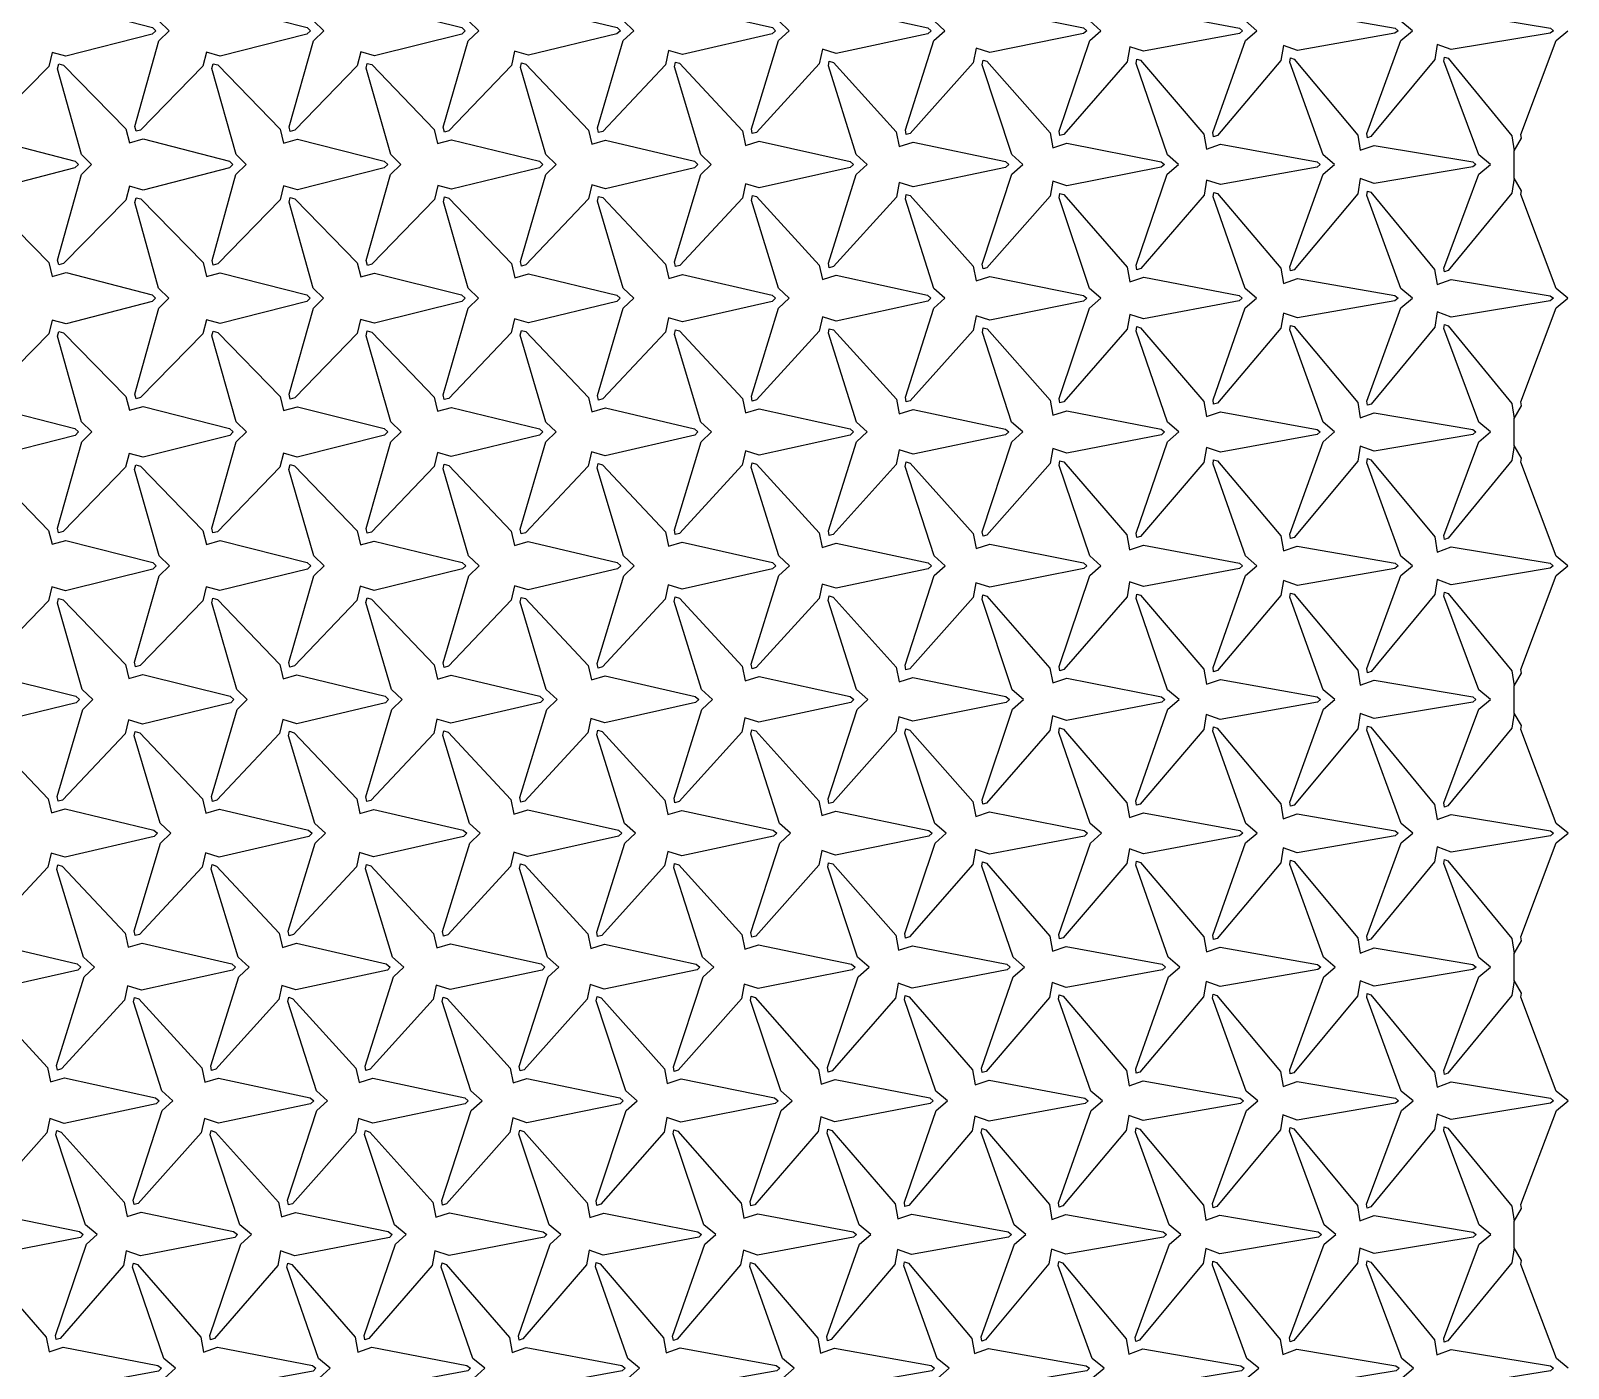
# Model space of a CAD drawing. Extents: x 41 to 151, y 0 to 191.
# Drawn here: x 95.78 to 145.57, y 103.93 to 147.22 of the extents above; entities that cross this region are included whole.
import ezdxf

# ---------------------------------------------------------------- set-up
doc = ezdxf.new("R2010")
doc.units = 0
doc.layers.add('DEFAULT', color=18, linetype='CONTINUOUS')

msp = doc.modelspace()

# ---------------------------------------------------------------- linework, layer by layer
at = {"layer": 'DEFAULT'}
for points in [[(96.47, 147.925), (96.917, 148.051), (99.715, 147.334), (99.826, 147.225), (99.713, 147.115), (96.918, 146.397), (96.472, 146.52), (96.358, 146.071), (94.338, 144.013), (94.187, 143.971), (94.148, 144.122), (94.921, 146.901), (95.255, 147.225), (94.926, 147.548), (94.146, 150.331), (94.184, 150.483), (94.334, 150.442), (96.355, 148.372)], [(101.464, 147.915), (101.911, 148.042), (104.727, 147.333), (104.836, 147.225), (104.722, 147.116), (101.913, 146.404), (101.469, 146.527), (101.355, 146.075), (99.335, 144.009), (99.186, 143.968), (99.147, 144.121), (99.923, 146.901), (100.255, 147.225), (99.925, 147.548), (99.146, 150.33), (99.183, 150.486), (99.329, 150.448), (101.351, 148.366)], [(106.457, 147.901), (106.903, 148.029), (109.743, 147.331), (109.851, 147.225), (109.737, 147.118), (106.906, 146.415), (106.462, 146.539), (106.351, 146.083), (104.33, 144.001), (104.181, 143.96), (104.144, 144.113), (104.931, 146.901), (105.266, 147.225), (104.935, 147.548), (104.142, 150.341), (104.177, 150.496), (104.322, 150.458), (106.346, 148.356)], [(111.445, 147.882), (111.892, 148.012), (114.764, 147.328), (114.872, 147.225), (114.761, 147.12), (111.894, 146.434), (111.448, 146.562), (111.341, 146.103), (109.316, 143.982), (109.172, 143.944), (109.138, 144.099), (109.945, 146.902), (110.283, 147.225), (109.95, 147.547), (109.135, 150.356), (109.168, 150.511), (109.31, 150.474), (111.338, 148.34)], [(116.429, 147.855), (116.877, 147.988), (119.795, 147.325), (119.901, 147.225), (119.79, 147.124), (116.88, 146.457), (116.435, 146.586), (116.332, 146.12), (114.303, 143.965), (114.161, 143.925), (114.128, 144.077), (114.967, 146.903), (115.309, 147.225), (114.97, 147.546), (114.127, 150.376), (114.157, 150.53), (114.296, 150.494), (116.327, 148.319)], [(121.411, 147.823), (121.86, 147.963), (124.828, 147.322), (124.934, 147.225), (124.826, 147.127), (121.862, 146.485), (121.414, 146.622), (121.315, 146.152), (119.279, 143.933), (119.145, 143.897), (119.116, 144.05), (119.994, 146.904), (120.342, 147.225), (119.999, 147.545), (119.114, 150.404), (119.142, 150.557), (119.276, 150.521), (121.313, 148.292)], [(126.386, 147.78), (126.837, 147.926), (129.874, 147.317), (129.978, 147.225), (129.873, 147.132), (126.838, 146.522), (126.39, 146.663), (126.299, 146.184), (124.257, 143.901), (124.127, 143.866), (124.102, 144.017), (125.027, 146.905), (125.38, 147.225), (125.029, 147.544), (124.101, 150.434), (124.124, 150.588), (124.25, 150.556), (126.294, 148.256)], [(131.363, 147.739), (131.813, 147.889), (134.922, 147.312), (135.023, 147.225), (134.92, 147.137), (131.814, 146.559), (131.366, 146.705), (131.282, 146.217), (129.233, 143.869), (129.106, 143.831), (129.082, 143.974), (130.071, 146.907), (130.432, 147.225), (130.073, 147.542), (129.082, 150.477), (129.104, 150.623), (129.228, 150.588), (131.278, 148.225)], [(136.341, 147.702), (136.795, 147.86), (139.958, 147.308), (140.058, 147.225), (139.957, 147.141), (136.796, 146.588), (136.342, 146.746), (136.261, 146.256), (134.205, 143.83), (134.084, 143.792), (134.063, 143.931), (135.115, 146.909), (135.485, 147.225), (135.117, 147.54), (134.062, 150.521), (134.083, 150.659), (134.204, 150.621), (136.26, 148.191)], [(141.32, 147.665), (141.779, 147.835), (144.99, 147.305), (145.087, 147.225), (144.987, 147.144), (141.781, 146.612), (141.322, 146.781), (141.243, 146.292), (139.18, 143.795), (139.065, 143.759), (139.047, 143.896), (140.15, 146.911), (140.525, 147.225), (140.15, 147.538), (139.047, 150.553), (139.064, 150.692), (139.178, 150.657), (141.241, 148.154)], [(93.973, 143.6), (94.419, 143.724), (97.211, 143.004), (97.321, 142.894), (97.208, 142.784), (94.42, 142.063), (93.975, 142.186), (93.859, 141.739), (91.84, 139.685), (91.688, 139.642), (91.648, 139.793), (92.42, 142.57), (92.751, 142.894), (92.421, 143.218), (91.648, 145.996), (91.687, 146.148), (91.838, 146.106), (93.857, 144.048)], [(98.971, 143.596), (99.416, 143.72), (102.216, 143.004), (102.326, 142.894), (102.212, 142.785), (99.418, 142.066), (98.973, 142.189), (98.858, 141.74), (96.839, 139.684), (96.688, 139.643), (96.649, 139.796), (97.418, 142.57), (97.749, 142.894), (97.421, 143.218), (96.648, 145.996), (96.687, 146.149), (96.837, 146.108), (98.857, 144.046)], [(103.966, 143.587), (104.411, 143.712), (107.226, 143.003), (107.336, 142.894), (107.224, 142.786), (104.412, 142.075), (103.967, 142.199), (103.854, 141.747), (101.834, 139.677), (101.685, 139.637), (101.648, 139.791), (102.422, 142.57), (102.755, 142.894), (102.425, 143.218), (101.646, 146.001), (101.683, 146.155), (101.832, 146.115), (103.853, 144.039)], [(108.955, 143.569), (109.4, 143.694), (112.249, 143), (112.359, 142.894), (112.248, 142.789), (109.4, 142.094), (108.957, 142.217), (108.848, 141.758), (106.826, 139.666), (106.679, 139.626), (106.643, 139.781), (107.433, 142.571), (107.767, 142.894), (107.434, 143.218), (106.642, 146.01), (106.677, 146.165), (106.823, 146.127), (108.847, 144.027)], [(113.943, 143.547), (114.389, 143.677), (117.27, 142.998), (117.379, 142.894), (117.269, 142.791), (114.39, 142.11), (113.944, 142.239), (113.838, 141.779), (111.81, 139.645), (111.667, 139.606), (111.633, 139.758), (112.455, 142.572), (112.793, 142.894), (112.456, 143.217), (111.633, 146.032), (111.666, 146.185), (111.809, 146.146), (113.836, 144.007)], [(118.924, 143.514), (119.369, 143.647), (122.31, 142.993), (122.417, 142.894), (122.309, 142.796), (119.37, 142.142), (118.925, 142.272), (118.826, 141.801), (116.795, 139.624), (116.656, 139.587), (116.625, 139.739), (117.474, 142.573), (117.817, 142.894), (117.476, 143.216), (116.624, 146.051), (116.654, 146.206), (116.791, 146.17), (118.824, 143.983)], [(123.903, 143.478), (124.35, 143.616), (127.348, 142.989), (127.454, 142.894), (127.347, 142.8), (124.351, 142.172), (123.904, 142.309), (123.81, 141.833), (121.771, 139.592), (121.637, 139.553), (121.608, 139.702), (122.512, 142.574), (122.861, 142.894), (122.512, 143.214), (121.608, 146.087), (121.636, 146.237), (121.77, 146.199), (123.808, 143.953)], [(128.879, 143.437), (129.33, 143.585), (132.388, 142.985), (132.491, 142.894), (132.387, 142.804), (129.331, 142.203), (128.879, 142.351), (128.789, 141.873), (126.743, 139.553), (126.616, 139.518), (126.593, 139.667), (127.547, 142.576), (127.903, 142.894), (127.548, 143.213), (126.592, 146.123), (126.616, 146.272), (126.742, 146.237), (128.788, 143.915)], [(133.853, 143.391), (134.306, 143.548), (137.436, 142.98), (137.537, 142.894), (137.435, 142.809), (134.307, 142.241), (133.856, 142.391), (133.774, 141.902), (131.722, 139.524), (131.599, 139.487), (131.576, 139.63), (132.584, 142.578), (132.948, 142.894), (132.585, 143.211), (131.576, 146.159), (131.595, 146.308), (131.715, 146.276), (133.768, 143.876)], [(138.83, 143.353), (139.285, 143.514), (142.478, 142.976), (142.579, 142.894), (142.483, 142.813), (139.283, 142.278), (138.83, 142.436), (138.754, 141.94), (136.695, 139.486), (136.576, 139.449), (136.557, 139.586), (137.629, 142.58), (138.001, 142.894), (137.63, 143.209), (136.556, 146.203), (136.575, 146.342), (136.693, 146.306), (138.752, 143.845)], [(126.391, 139.127), (126.839, 139.269), (129.871, 138.657), (129.973, 138.564), (129.865, 138.471), (126.842, 137.855), (126.394, 137.996), (126.302, 137.519), (124.26, 135.246), (124.129, 135.209), (124.102, 135.357), (125.027, 138.245), (125.377, 138.564), (125.025, 138.884), (124.103, 141.77), (124.128, 141.921), (124.257, 141.886), (126.299, 139.606)], [(131.37, 139.091), (131.821, 139.241), (134.906, 138.653), (135.012, 138.564), (134.913, 138.476), (131.818, 137.893), (131.367, 138.042), (131.281, 137.558), (129.233, 135.208), (129.108, 135.173), (129.086, 135.321), (130.064, 138.247), (130.426, 138.564), (130.069, 138.882), (129.083, 141.813), (129.107, 141.957), (129.234, 141.919), (131.282, 139.573)], [(136.344, 139.046), (136.798, 139.205), (139.952, 138.649), (140.055, 138.564), (139.957, 138.481), (136.796, 137.928), (136.342, 138.086), (136.261, 137.597), (134.205, 135.169), (134.085, 135.134), (134.066, 135.277), (135.108, 138.249), (135.472, 138.564), (135.102, 138.88), (134.069, 141.846), (134.087, 141.991), (134.205, 141.958), (136.261, 139.533)], [(141.32, 139.006), (141.78, 139.176), (144.988, 138.645), (145.086, 138.564), (144.987, 138.483), (141.781, 137.951), (141.322, 138.12), (141.243, 137.631), (139.181, 135.136), (139.065, 135.099), (139.047, 135.236), (140.15, 138.25), (140.522, 138.564), (140.145, 138.878), (139.05, 141.888), (139.065, 142.03), (139.177, 141.998), (141.241, 139.493)], [(96.474, 139.272), (96.92, 139.395), (99.709, 138.674), (99.822, 138.564), (99.711, 138.454), (96.919, 137.735), (96.473, 137.859), (96.358, 137.41), (94.339, 135.353), (94.188, 135.312), (94.149, 135.464), (94.92, 138.24), (95.249, 138.564), (94.918, 138.888), (94.149, 141.663), (94.189, 141.815), (94.34, 141.773), (96.359, 139.72)], [(101.471, 139.265), (101.915, 139.388), (104.718, 138.673), (104.831, 138.564), (104.72, 138.455), (101.914, 137.742), (101.469, 137.867), (101.355, 137.416), (99.334, 135.347), (99.186, 135.308), (99.148, 135.462), (99.921, 138.24), (100.251, 138.564), (99.919, 138.888), (99.149, 141.665), (99.187, 141.818), (99.338, 141.777), (101.357, 139.717)], [(106.463, 139.253), (106.908, 139.377), (109.732, 138.672), (109.845, 138.564), (109.736, 138.457), (106.906, 137.755), (106.461, 137.879), (106.351, 137.424), (104.329, 135.34), (104.181, 135.3), (104.144, 135.454), (104.929, 138.241), (105.261, 138.564), (104.928, 138.888), (104.145, 141.673), (104.182, 141.827), (104.331, 141.787), (106.352, 139.707)], [(111.45, 139.229), (111.896, 139.357), (114.757, 138.669), (114.868, 138.564), (114.759, 138.46), (111.895, 137.773), (111.448, 137.902), (111.34, 137.444), (109.314, 135.32), (109.171, 135.283), (109.138, 135.439), (109.945, 138.241), (110.277, 138.564), (109.941, 138.887), (109.14, 141.686), (109.173, 141.842), (109.316, 141.806), (111.342, 139.687)], [(116.437, 139.207), (116.883, 139.337), (119.784, 138.666), (119.895, 138.564), (119.789, 138.463), (116.88, 137.796), (116.434, 137.926), (116.332, 137.461), (114.302, 135.304), (114.161, 135.265), (114.129, 135.418), (114.966, 138.242), (115.304, 138.564), (114.964, 138.886), (114.129, 141.709), (114.162, 141.861), (114.304, 141.823), (116.333, 139.67)], [(121.414, 139.168), (121.863, 139.306), (124.823, 138.662), (124.931, 138.564), (124.825, 138.467), (121.862, 137.824), (121.413, 137.963), (121.314, 137.494), (119.278, 135.271), (119.144, 135.236), (119.116, 135.39), (119.994, 138.244), (120.336, 138.564), (119.988, 138.885), (119.119, 141.733), (119.146, 141.889), (119.28, 141.856), (121.315, 139.637)], [(93.974, 134.941), (94.419, 135.064), (97.21, 134.344), (97.327, 134.234), (97.22, 134.125), (94.414, 133.412), (93.967, 133.54), (93.852, 133.092), (91.83, 131.011), (91.682, 130.971), (91.644, 131.124), (92.429, 133.911), (92.758, 134.234), (92.424, 134.558), (91.647, 137.339), (91.687, 137.489), (91.839, 137.445), (93.858, 135.389)], [(98.971, 134.936), (99.416, 135.059), (102.217, 134.343), (102.332, 134.234), (102.223, 134.126), (99.413, 133.415), (98.965, 133.542), (98.851, 133.094), (96.829, 131.01), (96.681, 130.97), (96.644, 131.124), (97.429, 133.911), (97.756, 134.234), (97.42, 134.558), (96.648, 137.335), (96.687, 137.488), (96.838, 137.446), (98.857, 135.387)], [(103.966, 134.927), (104.411, 135.051), (107.227, 134.342), (107.342, 134.234), (107.235, 134.127), (104.407, 133.424), (103.96, 133.551), (103.849, 133.098), (101.826, 131.006), (101.679, 130.967), (101.643, 131.121), (102.433, 133.911), (102.762, 134.234), (102.427, 134.558), (101.645, 137.342), (101.683, 137.494), (101.833, 137.453), (103.854, 135.38)], [(108.955, 134.908), (109.399, 135.032), (112.251, 134.34), (112.363, 134.234), (112.255, 134.129), (109.397, 133.439), (108.95, 133.569), (108.841, 133.113), (106.815, 130.99), (106.672, 130.954), (106.638, 131.11), (107.443, 133.911), (107.774, 134.234), (107.436, 134.558), (106.642, 137.351), (106.677, 137.505), (106.823, 137.467), (108.847, 135.367)], [(113.943, 134.887), (114.389, 135.016), (117.271, 134.337), (117.385, 134.234), (117.28, 134.132), (114.384, 133.459), (113.937, 133.59), (113.833, 133.129), (111.804, 130.975), (111.663, 130.938), (111.63, 131.092), (112.462, 133.912), (112.798, 134.234), (112.458, 134.557), (111.632, 137.373), (111.666, 137.525), (111.809, 137.485), (113.837, 135.348)], [(118.923, 134.853), (119.368, 134.985), (122.312, 134.333), (122.42, 134.234), (122.313, 134.136), (119.368, 133.485), (118.919, 133.622), (118.819, 133.155), (116.785, 130.949), (116.649, 130.914), (116.62, 131.068), (117.485, 133.913), (117.824, 134.234), (117.477, 134.556), (116.624, 137.392), (116.654, 137.546), (116.791, 137.51), (118.824, 135.323)], [(123.905, 134.821), (124.353, 134.961), (127.342, 134.33), (127.451, 134.234), (127.349, 134.139), (124.35, 133.512), (123.9, 133.656), (123.804, 133.185), (121.763, 130.92), (121.633, 130.886), (121.607, 131.038), (122.515, 133.914), (122.864, 134.234), (122.514, 134.554), (121.607, 137.429), (121.636, 137.577), (121.77, 137.538), (123.809, 135.294)], [(128.881, 134.78), (129.33, 134.924), (132.389, 134.325), (132.496, 134.234), (132.396, 134.144), (129.326, 133.549), (128.877, 133.695), (128.789, 133.213), (126.743, 130.892), (126.616, 130.857), (126.592, 131.006), (127.549, 133.916), (127.901, 134.234), (127.542, 134.553), (126.595, 137.457), (126.619, 137.606), (126.747, 137.571), (128.792, 135.261)], [(133.854, 134.734), (134.306, 134.887), (137.437, 134.32), (137.537, 134.234), (137.435, 134.148), (134.307, 133.58), (133.853, 133.736), (133.769, 133.251), (131.716, 130.855), (131.594, 130.819), (131.573, 130.962), (132.592, 133.918), (132.953, 134.234), (132.586, 134.551), (131.576, 137.5), (131.597, 137.645), (131.719, 137.61), (133.771, 135.221)], [(138.83, 134.693), (139.285, 134.854), (142.478, 134.316), (142.577, 134.234), (142.479, 134.153), (139.285, 133.615), (138.829, 133.777), (138.751, 133.286), (136.691, 130.82), (136.575, 130.786), (136.557, 130.927), (137.629, 133.919), (138.001, 134.234), (137.631, 134.549), (136.556, 137.544), (136.575, 137.683), (136.692, 137.646), (138.752, 135.184)], [(96.466, 130.598), (96.911, 130.721), (99.726, 130.012), (99.841, 129.904), (99.733, 129.797), (96.908, 129.092), (96.461, 129.22), (96.348, 128.769), (94.325, 126.674), (94.177, 126.632), (94.14, 126.783), (94.94, 129.581), (95.27, 129.904), (94.934, 130.228), (94.143, 133.018), (94.182, 133.167), (94.333, 133.123), (96.354, 131.05)], [(101.464, 130.593), (101.908, 130.717), (104.732, 130.012), (104.848, 129.904), (104.741, 129.798), (101.904, 129.098), (101.457, 129.226), (101.346, 128.773), (99.322, 126.671), (99.175, 126.63), (99.139, 126.782), (99.941, 129.581), (100.272, 129.904), (99.935, 130.227), (99.142, 133.02), (99.18, 133.17), (99.331, 133.126), (101.352, 131.047)], [(106.455, 130.578), (106.899, 130.702), (109.751, 130.009), (109.863, 129.904), (109.754, 129.799), (106.897, 129.108), (106.45, 129.238), (106.341, 128.783), (104.315, 126.661), (104.17, 126.621), (104.136, 126.774), (104.949, 129.581), (105.28, 129.904), (104.94, 130.227), (104.14, 133.025), (104.176, 133.177), (104.324, 133.135), (106.347, 131.037)], [(111.445, 130.56), (111.89, 130.688), (114.769, 130.007), (114.883, 129.904), (114.777, 129.802), (111.886, 129.127), (111.439, 129.257), (111.334, 128.795), (109.306, 126.648), (109.164, 126.61), (109.131, 126.763), (109.961, 129.582), (110.297, 129.904), (109.958, 130.226), (109.132, 133.043), (109.167, 133.193), (109.312, 133.151), (111.339, 131.021)], [(116.429, 130.533), (116.874, 130.663), (119.801, 130.004), (119.91, 129.904), (119.803, 129.804), (116.873, 129.147), (116.425, 129.282), (116.323, 128.817), (114.29, 126.627), (114.152, 126.589), (114.121, 126.741), (114.983, 129.583), (115.321, 129.904), (114.975, 130.226), (114.125, 133.06), (114.157, 133.211), (114.297, 133.172), (116.328, 131.001)], [(121.409, 130.499), (121.856, 130.635), (124.837, 130), (124.944, 129.904), (124.839, 129.808), (121.855, 129.174), (121.408, 129.312), (121.312, 128.839), (119.274, 126.605), (119.139, 126.568), (119.111, 126.717), (120.006, 129.584), (120.353, 129.904), (120.004, 130.224), (119.112, 133.089), (119.141, 133.238), (119.277, 133.198), (121.314, 130.974)], [(126.39, 130.466), (126.838, 130.608), (129.872, 129.996), (129.981, 129.904), (129.881, 129.813), (126.834, 129.208), (126.384, 129.352), (126.294, 128.873), (124.25, 126.572), (124.121, 126.536), (124.096, 126.685), (125.039, 129.585), (125.393, 129.904), (125.038, 130.223), (124.097, 133.122), (124.124, 133.267), (124.256, 133.227), (126.299, 130.944)], [(131.364, 130.421), (131.815, 130.572), (134.918, 129.992), (135.02, 129.904), (134.917, 129.816), (131.816, 129.236), (131.365, 129.386), (131.279, 128.901), (129.23, 126.544), (129.103, 126.505), (129.079, 126.646), (130.079, 129.587), (130.435, 129.904), (130.07, 130.221), (129.083, 133.154), (129.105, 133.301), (129.229, 133.266), (131.278, 130.905)], [(136.342, 130.382), (136.794, 130.539), (139.96, 129.988), (140.057, 129.904), (139.954, 129.82), (136.797, 129.265), (136.343, 129.424), (136.261, 128.937), (134.205, 126.509), (134.084, 126.472), (134.064, 126.613), (135.112, 129.589), (135.481, 129.904), (135.113, 130.22), (134.064, 133.196), (134.085, 133.335), (134.206, 133.298), (136.262, 130.873)], [(141.322, 130.348), (141.781, 130.518), (144.986, 129.985), (145.084, 129.904), (144.986, 129.823), (141.781, 129.29), (141.323, 129.458), (141.244, 128.97), (139.181, 126.476), (139.066, 126.441), (139.049, 126.579), (140.146, 129.59), (140.524, 129.904), (140.152, 130.218), (139.046, 133.235), (139.064, 133.371), (139.18, 133.334), (141.243, 130.836)], [(128.875, 126.109), (129.327, 126.26), (132.394, 125.664), (132.504, 125.574), (132.409, 125.485), (129.32, 124.899), (128.869, 125.049), (128.782, 124.567), (126.733, 122.218), (126.607, 122.182), (126.584, 122.327), (127.567, 125.256), (127.922, 125.574), (127.559, 125.892), (126.588, 128.813), (126.611, 128.96), (126.737, 128.924), (128.785, 126.587)], [(133.853, 126.071), (134.306, 126.226), (137.437, 125.66), (137.543, 125.574), (137.447, 125.489), (134.3, 124.93), (133.847, 125.087), (133.764, 124.6), (131.71, 122.186), (131.588, 122.149), (131.568, 122.29), (132.604, 125.258), (132.963, 125.574), (132.59, 125.89), (131.574, 128.844), (131.594, 128.988), (131.716, 128.953), (133.769, 126.557)], [(138.832, 126.035), (139.286, 126.195), (142.476, 125.656), (142.577, 125.574), (142.48, 125.492), (139.284, 124.956), (138.828, 125.12), (138.749, 124.63), (136.688, 122.156), (136.57, 122.118), (136.552, 122.255), (137.641, 125.26), (138.008, 125.574), (137.631, 125.889), (136.556, 128.883), (136.576, 129.021), (136.695, 128.983), (138.754, 126.527)], [(93.961, 126.259), (94.407, 126.386), (97.234, 125.681), (97.354, 125.574), (97.253, 125.469), (94.398, 124.777), (93.947, 124.914), (93.835, 124.463), (91.807, 122.32), (91.665, 122.281), (91.631, 122.434), (92.459, 125.252), (92.787, 125.574), (92.442, 125.897), (91.639, 128.697), (91.677, 128.846), (91.826, 128.802), (93.849, 126.711)], [(98.959, 126.256), (99.405, 126.382), (102.238, 125.681), (102.357, 125.574), (102.256, 125.469), (99.396, 124.78), (98.946, 124.915), (98.835, 124.463), (96.807, 122.32), (96.665, 122.281), (96.631, 122.434), (97.46, 125.252), (97.787, 125.574), (97.442, 125.897), (96.639, 128.697), (96.676, 128.846), (96.825, 128.803), (98.848, 126.709)], [(103.954, 126.246), (104.399, 126.373), (107.25, 125.679), (107.367, 125.574), (107.264, 125.47), (104.392, 124.786), (103.942, 124.922), (103.832, 124.469), (101.803, 122.315), (101.662, 122.277), (101.63, 122.431), (102.462, 125.252), (102.791, 125.574), (102.446, 125.897), (101.637, 128.7), (101.673, 128.852), (101.82, 128.81), (103.845, 126.702)], [(108.946, 126.232), (109.392, 126.361), (112.265, 125.678), (112.386, 125.574), (112.288, 125.473), (109.38, 124.805), (108.932, 124.94), (108.827, 124.479), (106.796, 122.304), (106.657, 122.269), (106.627, 122.423), (107.47, 125.252), (107.803, 125.574), (107.457, 125.896), (106.632, 128.712), (106.667, 128.862), (106.813, 128.82), (108.839, 126.692)], [(113.932, 126.208), (114.378, 126.34), (117.292, 125.675), (117.408, 125.574), (117.308, 125.475), (114.37, 124.821), (113.919, 124.961), (113.817, 124.499), (111.782, 122.285), (111.646, 122.249), (111.617, 122.401), (112.492, 125.253), (112.824, 125.574), (112.471, 125.896), (111.626, 128.726), (111.658, 128.878), (111.799, 128.84), (113.829, 126.673)], [(118.917, 126.183), (119.365, 126.319), (122.318, 125.672), (122.435, 125.574), (122.338, 125.478), (119.355, 124.844), (118.906, 124.985), (118.809, 124.514), (116.771, 122.27), (116.637, 122.233), (116.609, 122.382), (117.511, 125.254), (117.851, 125.574), (117.496, 125.895), (116.615, 128.751), (116.646, 128.9), (116.783, 128.86), (118.818, 126.652)], [(123.896, 126.146), (124.344, 126.287), (127.36, 125.667), (127.469, 125.574), (127.369, 125.481), (124.34, 124.868), (123.888, 125.016), (123.794, 124.543), (121.75, 122.242), (121.621, 122.206), (121.596, 122.355), (122.539, 125.255), (122.882, 125.574), (122.52, 125.894), (121.605, 128.775), (121.631, 128.925), (121.762, 128.889), (123.803, 126.622)], [(96.447, 121.904), (96.893, 122.033), (99.763, 121.348), (99.879, 121.244), (99.775, 121.141), (96.887, 120.465), (96.437, 120.601), (96.33, 120.144), (94.3, 117.98), (94.157, 117.937), (94.123, 118.084), (94.979, 120.922), (95.315, 121.244), (94.969, 121.566), (94.127, 124.394), (94.165, 124.537), (94.313, 124.489), (96.34, 122.363)], [(101.444, 121.899), (101.89, 122.027), (104.77, 121.347), (104.886, 121.244), (104.783, 121.142), (101.883, 120.471), (101.432, 120.609), (101.326, 120.151), (99.294, 117.972), (99.154, 117.933), (99.122, 118.083), (99.98, 120.922), (100.316, 121.244), (99.969, 121.566), (99.127, 124.394), (99.164, 124.538), (99.312, 124.492), (101.338, 122.36)], [(106.438, 121.889), (106.883, 122.018), (109.782, 121.346), (109.896, 121.244), (109.791, 121.143), (106.879, 120.477), (106.428, 120.616), (106.323, 120.156), (104.291, 117.967), (104.151, 117.927), (104.119, 118.075), (104.988, 120.923), (105.324, 121.244), (104.975, 121.565), (104.124, 124.4), (104.16, 124.544), (104.307, 124.498), (106.335, 122.354)], [(111.425, 121.866), (111.871, 121.999), (114.806, 121.343), (114.918, 121.244), (114.814, 121.145), (111.868, 120.495), (111.417, 120.635), (111.316, 120.171), (109.28, 117.953), (109.145, 117.916), (109.116, 118.068), (109.995, 120.923), (110.336, 121.244), (109.987, 121.565), (109.119, 124.411), (109.152, 124.559), (109.292, 124.518), (111.325, 122.334)], [(116.414, 121.848), (116.862, 121.984), (119.824, 121.341), (119.935, 121.244), (119.832, 121.147), (116.858, 120.509), (116.406, 120.655), (116.306, 120.189), (114.267, 117.935), (114.134, 117.898), (114.107, 118.047), (115.016, 120.924), (115.361, 121.244), (115.009, 121.564), (114.11, 124.433), (114.141, 124.577), (114.28, 124.534), (116.316, 122.317)], [(121.396, 121.816), (121.845, 121.957), (124.859, 121.337), (124.967, 121.244), (124.865, 121.151), (121.842, 120.535), (121.391, 120.681), (121.297, 120.208), (119.254, 117.917), (119.124, 117.881), (119.099, 118.03), (120.034, 120.925), (120.382, 121.244), (120.026, 121.563), (119.102, 124.45), (119.13, 124.597), (119.262, 124.559), (121.303, 122.292)], [(126.38, 121.788), (126.83, 121.934), (129.888, 121.334), (129.997, 121.244), (129.899, 121.154), (126.825, 120.562), (126.371, 120.715), (126.281, 120.238), (124.232, 117.887), (124.108, 117.853), (124.086, 118), (125.064, 120.926), (125.419, 121.244), (125.058, 121.562), (124.088, 124.482), (124.114, 124.624), (124.244, 124.584), (126.29, 122.267)], [(131.358, 121.749), (131.81, 121.903), (134.928, 121.33), (135.028, 121.244), (134.925, 121.157), (131.812, 120.582), (131.355, 120.742), (131.268, 120.263), (129.214, 117.862), (129.092, 117.826), (129.071, 117.969), (130.096, 120.928), (130.455, 121.244), (130.085, 121.561), (129.076, 124.509), (129.098, 124.653), (129.221, 124.616), (131.273, 122.234)], [(136.337, 121.713), (136.792, 121.874), (139.965, 121.327), (140.064, 121.244), (139.963, 121.161), (136.792, 120.612), (136.337, 120.774), (136.256, 120.286), (134.198, 117.84), (134.08, 117.804), (134.061, 117.945), (135.12, 120.929), (135.491, 121.244), (135.123, 121.559), (134.06, 124.545), (134.079, 124.685), (134.198, 124.648), (136.256, 122.202)], [(141.321, 121.685), (141.779, 121.854), (144.991, 121.324), (145.088, 121.244), (144.99, 121.163), (141.779, 120.633), (141.32, 120.803), (141.241, 120.315), (139.177, 117.811), (139.062, 117.774), (139.045, 117.91), (140.155, 120.93), (140.532, 121.244), (140.157, 121.557), (139.044, 124.579), (139.063, 124.713), (139.179, 124.675), (141.242, 122.175)], [(93.937, 117.558), (94.386, 117.693), (97.276, 117.016), (97.399, 116.914), (97.306, 116.814), (94.371, 116.158), (93.916, 116.307), (93.811, 115.85), (91.773, 113.613), (91.637, 113.573), (91.607, 113.719), (92.514, 116.594), (92.847, 116.914), (92.487, 117.235), (91.619, 120.082), (91.655, 120.223), (91.801, 120.176), (93.831, 118.015)], [(98.934, 117.552), (99.382, 117.685), (102.285, 117.015), (102.408, 116.914), (102.314, 116.815), (99.367, 116.165), (98.915, 116.308), (98.813, 115.846), (96.776, 113.617), (96.639, 113.577), (96.61, 113.724), (97.509, 116.594), (97.84, 116.914), (97.481, 117.235), (96.622, 120.075), (96.656, 120.221), (96.8, 120.177), (98.83, 118.014)], [(103.93, 117.545), (104.379, 117.681), (107.291, 117.015), (107.416, 116.914), (107.326, 116.817), (104.361, 116.174), (103.908, 116.321), (103.807, 115.858), (101.768, 113.606), (101.634, 113.568), (101.606, 113.717), (102.516, 116.594), (102.85, 116.914), (102.49, 117.235), (101.618, 120.084), (101.652, 120.228), (101.795, 120.184), (103.827, 118.007)], [(108.924, 117.533), (109.37, 117.667), (112.308, 117.013), (112.429, 116.914), (112.334, 116.817), (109.357, 116.181), (108.905, 116.326), (108.806, 115.859), (106.767, 113.605), (106.631, 113.563), (106.602, 113.706), (107.527, 116.594), (107.86, 116.914), (107.495, 117.234), (106.616, 120.089), (106.649, 120.234), (106.79, 120.19), (108.823, 118.001)], [(113.911, 117.512), (114.359, 117.649), (117.331, 117.01), (117.449, 116.914), (117.355, 116.82), (114.347, 116.197), (113.893, 116.346), (113.797, 115.877), (111.754, 113.587), (111.624, 113.55), (111.598, 113.698), (112.535, 116.595), (112.874, 116.914), (112.511, 117.234), (111.609, 120.105), (111.639, 120.25), (111.777, 120.209), (113.814, 117.983)], [(118.9, 117.492), (119.348, 117.632), (122.353, 117.008), (122.471, 116.914), (122.379, 116.822), (119.335, 116.216), (118.883, 116.364), (118.791, 115.888), (116.746, 113.576), (116.616, 113.536), (116.59, 113.679), (117.555, 116.596), (117.898, 116.914), (117.532, 117.233), (116.6, 120.126), (116.629, 120.267), (116.766, 120.224), (118.806, 117.967)], [(123.88, 117.459), (124.329, 117.603), (127.39, 117.004), (127.498, 116.914), (127.399, 116.824), (124.325, 116.232), (123.87, 116.387), (123.779, 115.911), (121.73, 113.553), (121.603, 113.515), (121.58, 113.657), (122.577, 116.597), (122.924, 116.914), (122.553, 117.232), (121.59, 120.147), (121.616, 120.29), (121.747, 120.25), (123.792, 117.94)], [(128.862, 117.427), (129.314, 117.579), (132.421, 117.001), (132.526, 116.914), (132.427, 116.827), (129.311, 116.254), (128.856, 116.411), (128.77, 115.93), (126.717, 113.535), (126.593, 113.497), (126.571, 113.638), (127.596, 116.597), (127.955, 116.914), (127.587, 117.23), (126.575, 120.18), (126.6, 120.319), (126.726, 120.278), (128.777, 117.912)], [(133.848, 117.402), (134.3, 117.558), (137.447, 116.998), (137.554, 116.914), (137.459, 116.83), (134.295, 116.279), (133.839, 116.441), (133.757, 115.954), (131.699, 113.511), (131.58, 113.474), (131.56, 113.613), (132.622, 116.599), (132.988, 116.914), (132.616, 117.229), (131.563, 120.208), (131.586, 120.342), (131.711, 120.299), (133.766, 117.891)], [(138.827, 117.367), (139.283, 117.53), (142.483, 116.995), (142.581, 116.914), (142.482, 116.832), (139.283, 116.297), (138.826, 116.463), (138.746, 115.975), (136.685, 113.491), (136.566, 113.451), (136.547, 113.584), (137.652, 116.6), (138.021, 116.914), (137.641, 117.228), (136.552, 120.233), (136.571, 120.369), (136.689, 120.331), (138.749, 117.859)], [(136.332, 113.045), (136.789, 113.209), (139.971, 112.666), (140.072, 112.584), (139.975, 112.502), (136.787, 111.961), (136.327, 112.13), (136.246, 111.645), (134.184, 109.16), (134.067, 109.122), (134.049, 109.258), (135.147, 112.27), (135.517, 112.584), (135.139, 112.898), (134.052, 115.902), (134.072, 116.037), (134.191, 115.997), (136.251, 113.532)], [(141.32, 113.024), (141.778, 113.193), (144.991, 112.664), (145.09, 112.584), (144.993, 112.503), (141.778, 111.975), (141.318, 112.147), (141.239, 111.659), (139.174, 109.146), (139.059, 109.107), (139.04, 109.239), (140.166, 112.27), (140.542, 112.584), (140.162, 112.897), (139.042, 115.924), (139.061, 116.056), (139.178, 116.016), (141.241, 113.513)], [(96.417, 113.193), (96.867, 113.331), (99.816, 112.682), (99.932, 112.584), (99.834, 112.487), (96.857, 111.851), (96.399, 112.006), (96.297, 111.547), (94.254, 109.257), (94.124, 109.221), (94.099, 109.369), (95.034, 112.265), (95.38, 112.584), (95.022, 112.903), (94.104, 115.786), (94.138, 115.922), (94.282, 115.872), (96.317, 113.659)], [(101.411, 113.182), (101.86, 113.32), (104.829, 112.68), (104.942, 112.584), (104.841, 112.488), (101.854, 111.856), (101.399, 112.006), (101.3, 111.542), (99.258, 109.262), (99.125, 109.223), (99.098, 109.368), (100.035, 112.265), (100.378, 112.584), (100.018, 112.903), (99.106, 115.782), (99.138, 115.923), (99.277, 115.879), (101.314, 113.652)], [(106.408, 113.176), (106.859, 113.319), (109.83, 112.68), (109.944, 112.584), (109.844, 112.488), (106.852, 111.858), (106.395, 112.013), (106.295, 111.551), (104.251, 109.253), (104.121, 109.215), (104.095, 109.362), (105.042, 112.265), (105.39, 112.584), (105.031, 112.903), (104.1, 115.795), (104.131, 115.934), (104.27, 115.888), (106.308, 113.642)], [(111.399, 113.161), (111.848, 113.302), (114.853, 112.678), (114.963, 112.584), (114.861, 112.49), (111.844, 111.872), (111.387, 112.027), (111.289, 111.561), (109.244, 109.243), (109.117, 109.209), (109.094, 109.359), (110.044, 112.265), (110.392, 112.584), (110.032, 112.903), (109.1, 115.796), (109.129, 115.938), (109.265, 115.895), (111.305, 113.635)], [(116.39, 113.144), (116.841, 113.291), (119.866, 112.676), (119.979, 112.584), (119.881, 112.492), (116.834, 111.888), (116.378, 112.042), (116.285, 111.571), (114.237, 109.233), (114.111, 109.197), (114.087, 109.343), (115.06, 112.266), (115.414, 112.584), (115.053, 112.902), (114.09, 115.816), (114.119, 115.956), (114.252, 115.912), (116.296, 113.618)], [(121.375, 113.12), (121.827, 113.27), (124.894, 112.674), (125.003, 112.584), (124.905, 112.495), (121.822, 111.906), (121.364, 112.066), (121.273, 111.593), (119.221, 109.212), (119.099, 109.178), (119.079, 109.325), (120.079, 112.267), (120.433, 112.584), (120.065, 112.901), (119.085, 115.829), (119.11, 115.971), (119.238, 115.932), (121.286, 113.598)], [(126.363, 113.099), (126.816, 113.252), (129.916, 112.671), (130.025, 112.584), (129.929, 112.497), (126.81, 111.925), (126.352, 112.087), (126.265, 111.609), (124.21, 109.196), (124.089, 109.16), (124.069, 109.303), (125.101, 112.268), (125.461, 112.584), (125.091, 112.9), (124.074, 115.854), (124.099, 115.991), (124.226, 115.948), (126.277, 113.582)], [(131.348, 113.072), (131.801, 113.229), (134.946, 112.668), (135.051, 112.584), (134.954, 112.5), (131.797, 111.945), (131.34, 112.109), (131.256, 111.625), (129.198, 109.18), (129.079, 109.142), (129.059, 109.281), (130.123, 112.269), (130.486, 112.584), (130.112, 112.899), (129.064, 115.874), (129.087, 116.011), (129.21, 115.971), (131.265, 113.559)], [(93.9, 108.832), (94.348, 108.972), (97.352, 108.348), (97.474, 108.253), (97.387, 108.163), (94.331, 107.562), (93.873, 107.722), (93.778, 107.252), (91.729, 104.892), (91.601, 104.851), (91.577, 104.99), (92.584, 107.937), (92.924, 108.253), (92.545, 108.572), (91.594, 111.478), (91.626, 111.613), (91.765, 111.564), (93.805, 109.306)], [(98.901, 108.834), (99.351, 108.977), (102.346, 108.348), (102.473, 108.253), (102.389, 108.163), (99.33, 107.564), (98.872, 107.723), (98.779, 107.252), (96.729, 104.892), (96.601, 104.851), (96.577, 104.99), (97.584, 107.937), (97.928, 108.253), (97.552, 108.572), (96.591, 111.485), (96.624, 111.617), (96.765, 111.565), (98.805, 109.305)], [(103.896, 108.825), (104.346, 108.968), (107.357, 108.347), (107.48, 108.253), (107.394, 108.163), (104.327, 107.568), (103.869, 107.728), (103.776, 107.256), (101.726, 104.888), (101.599, 104.848), (101.576, 104.988), (102.586, 107.937), (102.926, 108.253), (102.546, 108.572), (101.593, 111.48), (101.624, 111.617), (101.761, 111.571), (103.802, 109.3)], [(108.892, 108.818), (109.339, 108.958), (112.37, 108.346), (112.489, 108.253), (112.399, 108.164), (109.325, 107.571), (108.868, 107.73), (108.776, 107.256), (106.726, 104.888), (106.598, 104.845), (106.574, 104.983), (107.591, 107.937), (107.935, 108.253), (107.557, 108.571), (106.589, 111.49), (106.62, 111.623), (106.759, 111.573), (108.801, 109.298)], [(113.884, 108.804), (114.334, 108.949), (117.381, 108.345), (117.502, 108.253), (117.415, 108.166), (114.317, 107.584), (113.859, 107.745), (113.77, 107.268), (111.717, 104.876), (111.594, 104.838), (111.572, 104.979), (112.595, 107.937), (112.944, 108.253), (112.569, 108.571), (111.583, 111.502), (111.613, 111.635), (111.749, 111.587), (113.793, 109.283)], [(118.871, 108.782), (119.32, 108.929), (122.408, 108.342), (122.517, 108.253), (122.422, 108.166), (119.313, 107.589), (118.856, 107.751), (118.767, 107.274), (116.713, 104.87), (116.588, 104.828), (116.565, 104.963), (117.611, 107.938), (117.96, 108.253), (117.579, 108.57), (116.579, 111.512), (116.606, 111.648), (116.737, 111.604), (118.785, 109.266)], [(123.859, 108.761), (124.31, 108.913), (127.428, 108.34), (127.537, 108.253), (127.444, 108.168), (124.302, 107.607), (123.845, 107.771), (123.759, 107.289), (121.702, 104.855), (121.582, 104.818), (121.562, 104.958), (122.617, 107.938), (122.978, 108.253), (122.604, 108.569), (121.568, 111.537), (121.594, 111.669), (121.723, 111.623), (123.775, 109.247)], [(128.847, 108.74), (129.3, 108.898), (132.447, 108.338), (132.553, 108.253), (132.458, 108.17), (129.295, 107.617), (128.836, 107.785), (128.752, 107.303), (126.693, 104.842), (126.573, 104.802), (126.553, 104.937), (127.637, 107.939), (128.001, 108.253), (127.622, 108.568), (126.56, 111.555), (126.584, 111.687), (126.709, 111.642), (128.764, 109.227)], [(133.833, 108.717), (134.288, 108.879), (137.472, 108.336), (137.573, 108.253), (137.476, 108.171), (134.286, 107.632), (133.828, 107.799), (133.747, 107.313), (131.686, 104.832), (131.567, 104.792), (131.547, 104.925), (132.65, 107.94), (133.02, 108.253), (132.641, 108.568), (131.552, 111.573), (131.573, 111.705), (131.694, 111.663), (133.753, 109.206)], [(138.823, 108.699), (139.28, 108.865), (142.488, 108.334), (142.587, 108.253), (142.49, 108.173), (139.279, 107.643), (138.82, 107.814), (138.74, 107.326), (136.677, 104.819), (136.559, 104.778), (136.54, 104.908), (137.667, 107.94), (138.043, 108.253), (137.663, 108.567), (136.542, 111.595), (136.563, 111.723), (136.682, 111.68), (138.745, 109.189)], [(96.373, 104.455), (96.827, 104.609), (99.895, 104.013), (100.009, 103.923), (99.918, 103.836), (96.815, 103.256), (96.354, 103.425), (96.262, 102.954), (94.206, 100.53), (94.085, 100.492), (94.064, 100.632), (95.112, 103.608), (95.469, 103.923), (95.092, 104.24), (94.073, 107.195), (94.101, 107.326), (94.234, 107.278), (96.282, 104.932)], [(101.371, 104.451), (101.824, 104.604), (104.901, 104.013), (105.013, 103.923), (104.92, 103.836), (101.814, 103.258), (101.351, 103.43), (101.258, 102.961), (99.201, 100.523), (99.083, 100.489), (99.064, 100.631), (100.113, 103.608), (100.468, 103.923), (100.092, 104.24), (99.073, 107.194), (99.101, 107.327), (99.232, 107.28), (101.281, 104.93)], [(106.369, 104.449), (106.824, 104.604), (109.901, 104.013), (110.017, 103.923), (109.928, 103.837), (106.81, 103.264), (106.349, 103.432), (106.26, 102.958), (104.203, 100.526), (104.083, 100.489), (104.063, 100.629), (105.115, 103.608), (105.473, 103.923), (105.097, 104.239), (104.071, 107.2), (104.098, 107.331), (104.229, 107.284), (106.279, 104.926)], [(111.364, 104.44), (111.817, 104.593), (114.915, 104.011), (115.025, 103.923), (114.93, 103.837), (111.809, 103.266), (111.346, 103.438), (111.256, 102.966), (109.198, 100.518), (109.079, 100.482), (109.059, 100.621), (110.123, 103.608), (110.478, 103.923), (110.097, 104.239), (109.071, 107.2), (109.097, 107.333), (109.227, 107.287), (111.277, 104.922)], [(116.358, 104.429), (116.813, 104.587), (119.922, 104.011), (120.034, 103.923), (119.944, 103.838), (116.802, 103.276), (116.34, 103.449), (116.252, 102.974), (114.192, 100.511), (114.076, 100.477), (114.059, 100.62), (115.125, 103.608), (115.487, 103.923), (115.11, 104.239), (114.065, 107.213), (114.09, 107.346), (114.217, 107.301), (116.27, 104.908)], [(121.351, 104.417), (121.804, 104.573), (124.94, 104.009), (125.049, 103.923), (124.957, 103.84), (121.796, 103.287), (121.335, 103.457), (121.25, 102.977), (119.19, 100.507), (119.072, 100.47), (119.053, 100.608), (120.137, 103.609), (120.498, 103.923), (120.117, 104.239), (119.062, 107.219), (119.087, 107.351), (119.213, 107.306), (121.267, 104.903)], [(126.34, 104.398), (126.796, 104.56), (129.957, 104.007), (130.065, 103.923), (129.975, 103.841), (126.787, 103.301), (126.326, 103.473), (126.243, 102.99), (124.18, 100.494), (124.065, 100.458), (124.048, 100.595), (125.149, 103.609), (125.515, 103.923), (125.134, 104.238), (124.054, 107.236), (124.077, 107.368), (124.2, 107.324), (126.258, 104.885)], [(131.333, 104.386), (131.79, 104.551), (134.969, 104.006), (135.075, 103.923), (134.984, 103.842), (131.782, 103.308), (131.32, 103.482), (131.239, 102.999), (129.174, 100.486), (129.059, 100.447), (129.04, 100.579), (130.166, 103.61), (130.534, 103.923), (130.149, 104.237), (129.048, 107.251), (129.07, 107.38), (129.192, 107.336), (131.252, 104.873)], [(136.324, 104.37), (136.782, 104.538), (139.985, 104.004), (140.088, 103.923), (139.995, 103.843), (136.777, 103.316), (136.316, 103.491), (136.236, 103.004), (134.171, 100.481), (134.055, 100.441), (134.037, 100.571), (135.174, 103.611), (135.546, 103.923), (135.16, 104.237), (134.043, 107.262), (134.063, 107.392), (134.182, 107.35), (136.244, 104.858)], [(141.317, 104.358), (141.777, 104.53), (144.995, 104.003), (145.094, 103.923), (144.998, 103.844), (141.775, 103.319), (141.313, 103.494), (141.234, 103.007), (139.168, 100.477), (139.051, 100.434), (139.032, 100.561), (140.185, 103.611), (140.561, 103.923), (140.175, 104.236), (139.036, 107.277), (139.056, 107.405), (139.173, 107.362), (141.238, 104.846)]]:
    msp.add_lwpolyline(points, close=True, dxfattribs=at)
for points in [[(145.568, 103.923), (145.185, 104.236), (144.032, 107.286), (144.052, 107.411), (143.815, 107.821), (143.817, 108.688), (144.053, 109.098), (144.033, 109.223), (145.183, 112.271), (145.563, 112.584), (145.182, 112.896), (144.033, 115.943), (144.054, 116.068), (143.817, 116.478), (143.818, 117.351), (144.055, 117.761), (144.034, 117.886), (145.18, 120.931), (145.561, 121.244), (145.181, 121.556), (144.034, 124.603), (144.054, 124.728), (143.818, 125.137), (143.82, 126.015), (144.057, 126.424), (144.036, 126.55), (145.176, 129.591), (145.556, 129.904), (145.176, 130.217), (144.036, 133.259), (144.056, 133.384), (143.82, 133.793), (143.82, 134.674), (144.056, 135.083), (144.035, 135.209), (145.178, 138.252), (145.558, 138.564), (145.178, 138.877), (144.035, 141.921), (144.055, 142.046), (143.819, 142.456), (143.82, 143.334), (144.056, 143.743), (144.035, 143.869), (145.178, 146.912), (145.56, 147.225)], [(143.819, 142.456), (143.739, 141.97), (141.675, 139.457), (141.557, 139.414), (141.537, 139.542), (142.674, 142.582), (143.051, 142.894), (142.669, 143.207), (141.539, 146.242), (141.558, 146.372), (141.675, 146.331), (143.739, 143.82), (143.82, 143.334)], [(143.82, 133.793), (143.74, 133.308), (141.676, 130.799), (141.558, 130.757), (141.538, 130.886), (142.67, 133.921), (143.048, 134.234), (142.669, 134.547), (141.539, 137.581), (141.558, 137.712), (141.675, 137.671), (143.739, 135.16), (143.82, 134.674)], [(143.818, 125.137), (143.738, 124.651), (141.673, 122.135), (141.557, 122.094), (141.538, 122.225), (142.671, 125.261), (143.048, 125.574), (142.668, 125.887), (141.539, 128.92), (141.559, 129.05), (141.676, 129.009), (143.74, 126.501), (143.82, 126.015)], [(143.817, 116.478), (143.737, 115.992), (141.673, 113.474), (141.556, 113.433), (141.537, 113.563), (142.673, 116.601), (143.053, 116.914), (142.674, 117.226), (141.537, 120.266), (141.556, 120.394), (141.674, 120.352), (143.738, 117.837), (143.818, 117.351)], [(143.815, 107.821), (143.736, 107.334), (141.671, 104.811), (141.553, 104.768), (141.534, 104.895), (142.68, 107.941), (143.06, 108.253), (142.679, 108.566), (141.535, 111.61), (141.554, 111.737), (141.672, 111.694), (143.737, 109.174), (143.817, 108.688)]]:
    msp.add_lwpolyline(points, dxfattribs=at)

doc.saveas('drawing.dxf')
